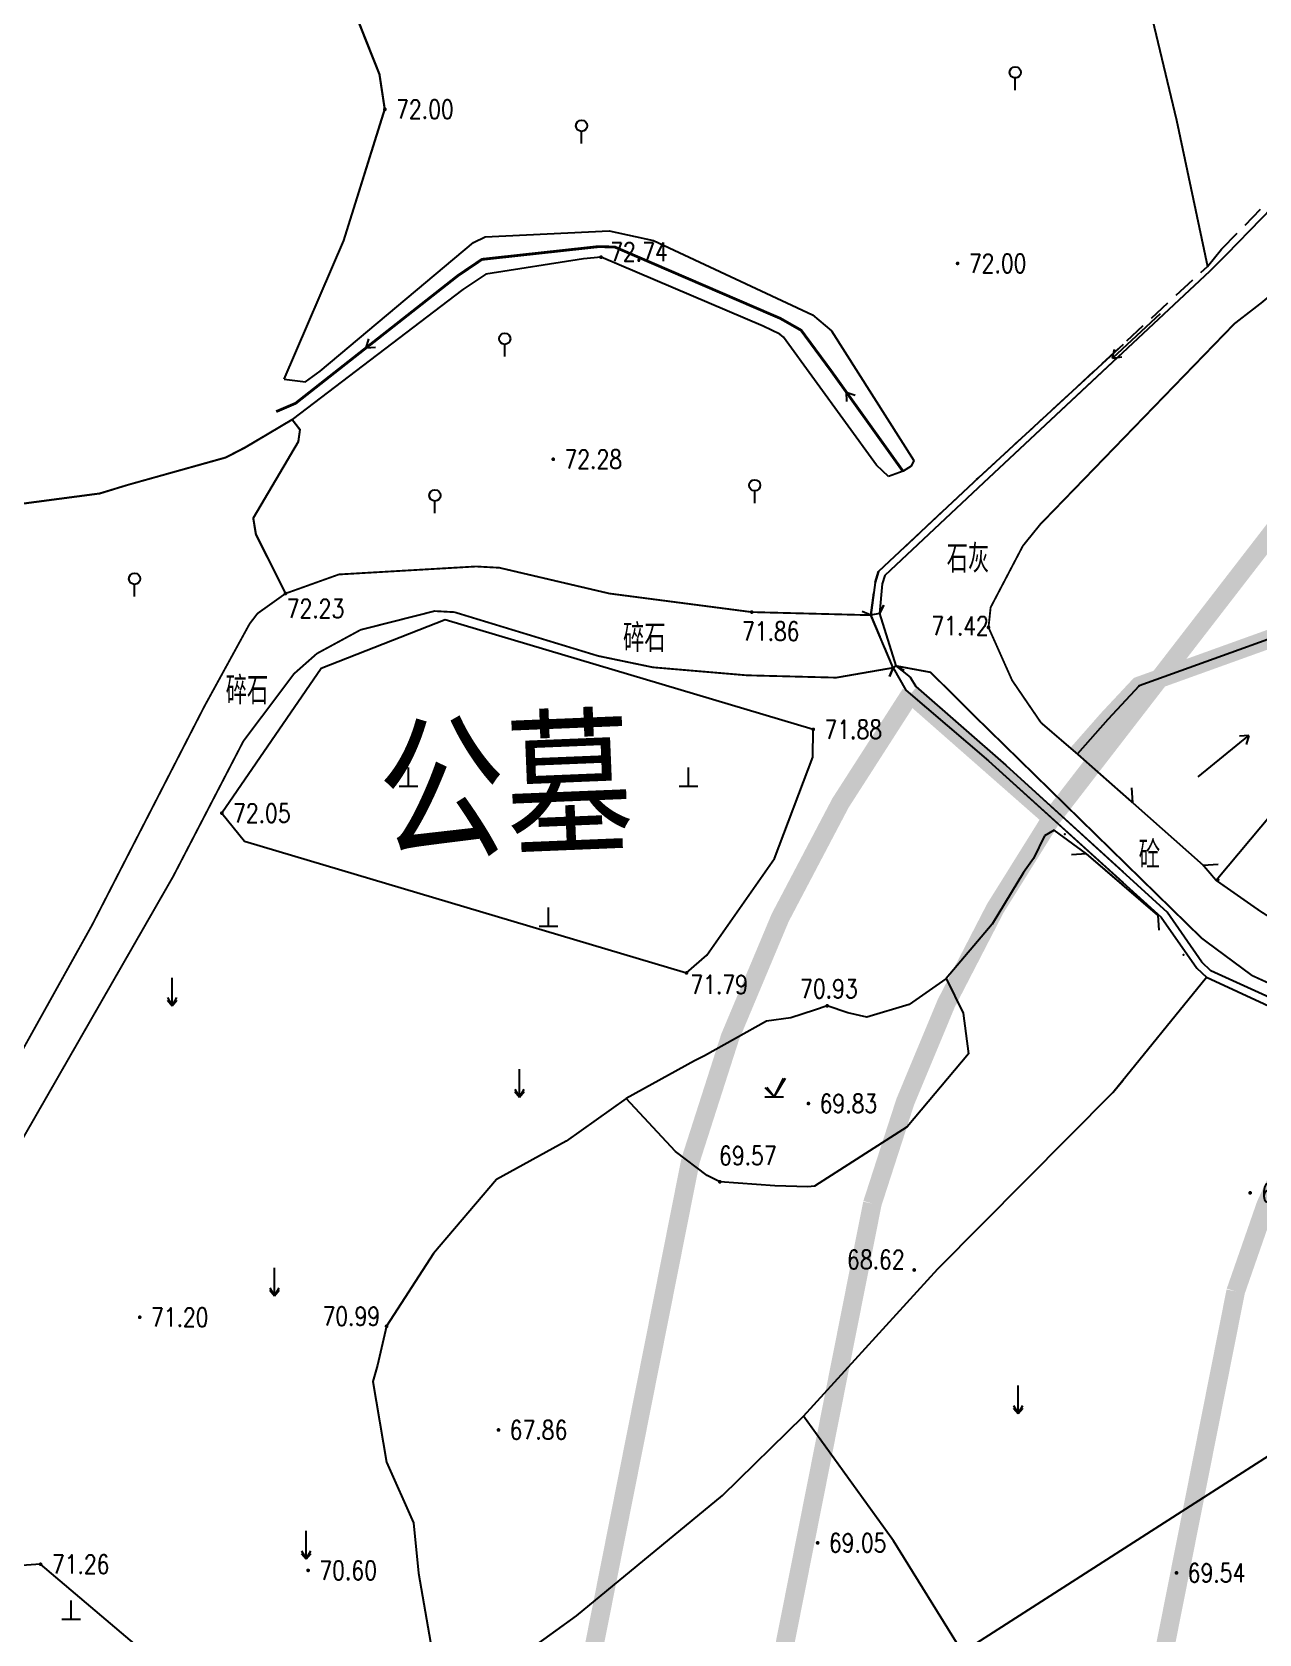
# Model space of a CAD drawing. Extents: x 10519 to 17598, y -625 to 2857.
# Drawn here: x 13957 to 14022.7, y 833 to 918.8 of the extents above; entities that cross this region are included whole.
import ezdxf
from ezdxf.enums import TextEntityAlignment as Align

# ---------------------------------------------------------------- set-up
doc = ezdxf.new("R2010")
doc.units = 0
doc.header["$MEASUREMENT"] = 0
doc.linetypes.add('X3', pattern=[5, 4, -1])
doc.linetypes.add('X31', pattern=[1.8, 1.2, -0.6])
doc.layers.get('0').update_dxf_attribs({"linetype": 'CONTINUOUS'})
for name, color, linetype in [('0000原地形', 252, 'CONTINUOUS'), ('0000白沙溪改线', 1, 'CONTINUOUS'), ('000道路名称', 6, 'CONTINUOUS'), ('ASSIST', 252, 'CONTINUOUS'), ('GCD', 224, 'CONTINUOUS')]:
    doc.layers.add(name, color=color, linetype=linetype)
doc.styles.add('HZ', font='txt8.shx', dxfattribs={"width": 0.8, "bigfont": 'hz.shx'})
doc.styles.get("Standard").update_dxf_attribs({"font": 'txt8.shx', "width": 0.8, "bigfont": 'hz.shx'})
doc.styles.add('正等线体', font='txt8.shx', dxfattribs={"width": 0.8, "bigfont": 'hz.shx'})
doc.styles.add('黑体', font='SIMHEI.TTF', dxfattribs={"width": 0.8})
doc.linetypes.add('10421', pattern='A,2,[150,AAA.SHX,S=1,R=0,X=0,Y=1],1e-11', length=2)
doc.linetypes.add('1161', pattern='A,0,[149,AAA.SHX,S=0.1,R=0,X=0,Y=0],-1.6', length=1.6)

# ---------------------------------------------------------------- blocks, each defined once
blk = doc.blocks.new('GC200')
at = {"linetype": 'Continuous', "const_width": 0.2, "flags": 128}
blk.add_lwpolyline([(-0.1, 0, 1), (0.1, 0, 1)], format="xyb", close=True, dxfattribs=at)
blk = doc.blocks.new('GC111')
for p, q in [((0, 0), (0, 2)), ((-1, 0), (1, 0))]:
    blk.add_line(p, q)
blk = doc.blocks.new('gc086')
for p, q in [((0, 0), (7, 0)), ((7, 0), (6.18, 0.57)), ((7, 0), (6.18, -0.57))]:
    blk.add_line(p, q)
blk = doc.blocks.new('gc325')
blk.add_line((0, 0), (0, 1.3))
blk.add_circle((0, 1.9), 0.6)
blk = doc.blocks.new('gc120')
for p, q in [((0, 0), (0, 2.5)), ((-0.5, 0.87), (0, 0)), ((0, 0), (0.5, 0.87))]:
    blk.add_line(p, q)
blk = doc.blocks.new('gc123')
for p, q in [((0, 0), (1.2, 2)), ((-1, 0), (1, 0)), ((0, 0), (-0.8, 1))]:
    blk.add_line(p, q)

msp = doc.modelspace()

# ---------------------------------------------------------------- linework, layer by layer
at = {"layer": '0000原地形', "linetype": 'Continuous'}
for p, q in [((13975.638, 916.595, 72.329), (13971.081, 928.084, 72.329)), ((13975.924, 914.707, 72.329), (13975.638, 916.595, 72.329)), ((13973.723, 907.685, 72.329), (13975.924, 914.707, 72.329)), ((14026.697, 912.814, 71.096), (14020.993, 906.938, 71.096)), ((13970.527, 900.256, 72.329), (13973.723, 907.685, 72.329)), ((13987.377, 907.354, 72.329), (13981.121, 906.669, 72.329)), ((13988.243, 907.327, 72.329), (13987.377, 907.354, 72.329)), ((13997.104, 903.504, 72.329), (13988.243, 907.327, 72.329)), ((14020.993, 906.938, 71.096), (14020.1, 906.042, 71.096)), ((13981.121, 906.669, 72.329), (13979.838, 905.8, 72.329)), ((14020.1, 906.042, 71.096), (14007.981, 894.703, 71.096)), ((13979.838, 905.8, 72.329), (13971.143, 898.962, 72.329)), ((13998.214, 902.871, 72.329), (13997.104, 903.504, 72.329)), ((13999.846, 900.66, 72.329), (13998.214, 902.871, 72.329)), ((14003.669, 895.319, 72.329), (13999.846, 900.66, 72.329)), ((13971.143, 898.962, 72.329), (13970.109, 898.517, 72.329)), ((13968.399, 896.581, 71.633), (13970.96, 898.091, 71.633)), ((13970.96, 898.091, 71.633), (13971.375, 897.559, 71.633)), ((13971.375, 897.559, 71.633), (13971.282, 896.904, 71.633)), ((13967.391, 896.059, 71.633), (13968.399, 896.581, 71.633)), ((13971.282, 896.904, 71.633), (13968.868, 892.811, 71.633)), ((13962.141, 894.588, 71.633), (13967.391, 896.059, 71.633)), ((13950.104, 892.741, 71.633), (13960.646, 894.134, 71.633)), ((13960.646, 894.134, 71.633), (13962.141, 894.588, 71.633)), ((14007.981, 894.703, 71.096), (14002.696, 889.738, 71.096)), ((13968.868, 892.811, 71.633), (13969.01, 891.936, 71.633)), ((13969.01, 891.936, 71.633), (13970.601, 888.772, 71.633)), ((14002.696, 889.738, 71.096), (14002.558, 889.285, 71.096)), ((14002.558, 889.285, 71.096), (14002.413, 887.708, 71.096)), ((14002.645, 888.151), (14002.413, 887.708)), ((14001.952, 887.612), (14001.489, 887.801)), ((14002.413, 887.708), (14001.952, 887.612)), ((14002.413, 887.708, 71.096), (14003.293, 884.897, 71.096)), ((14003.14, 884.796), (14003.293, 884.897)), ((14003.14, 884.796), (14003.827, 883.601)), ((14003.293, 884.897), (14003.736, 884.665)), ((14003.293, 884.897, 71.096), (14004.054, 884.295, 71.096)), ((14004.054, 884.295, 71.096), (14004.353, 883.797, 71.096)), ((14004.353, 883.797, 71.096), (14009.177, 879.577, 71.096)), ((14003.827, 883.601), (14008.245, 879.805)), ((14008.245, 879.805), (14017.496, 871.441)), ((14009.177, 879.577, 71.096), (14017.808, 871.713, 71.096)), ((14020.434, 873.412), (14026.009, 880.092)), ((14015.968, 877.567), (14015.92, 878.365)), ((14015.968, 877.567), (14019.738, 874.227)), ((14013.488, 874.833), (14012.69, 874.774)), ((14017.313, 871.539), (14013.488, 874.833)), ((14019.738, 874.227), (14020.537, 874.275)), ((14019.669, 869.027, 71.343), (14017.808, 871.713, 71.343)), ((14017.313, 871.539), (14017.373, 870.741)), ((14017.496, 871.441), (14019.399, 868.698)), ((14019.399, 868.698), (14019.912, 868.221)), ((14020.156, 868.56, 71.343), (14019.669, 869.027, 71.343)), ((14019.669, 869.027, 71.343), (14019.669, 869.027, 71.343)), ((14043.39, 858.001, 71.343), (14020.156, 868.56, 71.343)), ((14005.96, 868.139, 70.555), (14004.007, 866.757, 70.555)), ((14005.977, 868.151, 70.555), (14006.898, 866.303, 70.555)), ((14014.91, 862.044, -28.295), (14019.912, 868.221, -28.295)), ((14019.912, 868.221), (14043.172, 857.523)), ((13999.609, 866.691, 70.555), (13998.926, 866.45, 70.555)), ((14000.706, 866.32, 70.555), (13999.609, 866.691, 70.555)), ((14004.007, 866.757, 70.555), (14001.728, 866.084, 70.555)), ((13996.364, 865.873, 70.555), (13993.031, 864.02, 70.555)), ((13997.664, 866.049, 70.555), (13996.364, 865.873, 70.555)), ((13998.926, 866.45, 70.555), (13997.664, 866.049, 70.555)), ((14001.728, 866.084, 70.555), (14000.706, 866.32, 70.555)), ((14006.898, 866.303, 70.555), (14007.169, 864.119, 70.555)), ((13993.031, 864.02, 70.555), (13992.51, 863.735, 70.555)), ((14007.169, 864.119, 70.555), (14003.883, 860.203, 70.555)), ((13992.51, 863.735, 70.555), (13988.844, 861.731, 70.555)), ((13988.844, 861.731, 70.555), (13985.622, 859.445, 70.555)), ((13991.486, 858.888, 70.555), (13988.844, 861.731, 70.555)), ((14005.532, 852.605, -28.295), (14014.91, 862.044, -28.295)), ((14003.883, 860.203, 70.555), (13998.926, 857.039, 70.555)), ((13985.622, 859.445, 70.555), (13981.893, 857.395, 70.555)), ((13993.182, 857.603, 70.555), (13991.486, 858.888, 70.555)), ((13981.893, 857.395, 70.555), (13978.529, 853.417, 70.555)), ((13993.86, 857.265, 70.555), (13993.182, 857.603, 70.555)), ((13996.809, 857.04, 70.555), (13993.86, 857.265, 70.555)), ((13998.566, 857.001, 70.555), (13996.809, 857.04, 70.555)), ((13998.926, 857.039, 70.555), (13998.566, 857.001, 70.555)), ((13978.529, 853.417, 70.555), (13976.014, 849.527, 70.555)), ((13998.338, 844.719, -28.295), (14005.532, 852.605, -28.295)), ((13976.014, 849.527, 70.555), (13975.533, 847.441, 70.555)), ((13975.533, 847.441, 70.555), (13975.28, 846.571, 70.555)), ((13975.28, 846.571, 70.555), (13976.017, 842.243, 70.555)), ((14029.463, 846.586, 70.402), (14006.859, 832.078, 70.402)), ((13994.01, 840.456, -28.295), (13998.338, 844.719, -28.295)), ((14003.164, 838.03, 69.624), (13998.338, 844.719, 69.624)), ((13998.338, 844.719, 69.624), (13998.338, 844.719, 69.624)), ((13976.017, 842.243, 70.555), (13977.456, 838.996, 70.555)), ((13986.178, 834.023, -28.295), (13994.01, 840.456, -28.295)), ((13977.456, 838.996, 70.555), (13977.715, 836.312, 70.555)), ((14006.859, 832.078, 69.624), (14003.164, 838.03, 69.624)), ((13977.715, 836.312, 70.555), (13978.357, 832.602, 70.555)), ((13981.187, 830.413, -28.295), (13986.178, 834.023, -28.295))]:
    msp.add_line(p, q, dxfattribs=at)
at = {"layer": '0000原地形', "linetype": '10421'}
for p, q in [((14015.786, 924.721, 71.663), (14018.307, 914.129, 71.663)), ((14018.307, 914.129, 71.663), (14019.971, 906.296, 71.663)), ((13980.662, 907.58, 72.329), (13981.294, 907.868, 72.329)), ((13981.294, 907.868, 72.329), (13987.942, 908.203, 72.329)), ((13987.942, 908.203, 72.329), (13990.308, 907.688, 72.329)), ((13972.459, 900.676, 72.329), (13980.662, 907.58, 72.329)), ((13990.308, 907.688, 72.329), (13998.825, 903.707, 72.329)), ((13986.553, 906.693, 72.329), (13981.334, 905.875, 72.329)), ((13987.499, 906.787, 72.329), (13986.553, 906.693, 72.329)), ((13996.187, 903.092, 72.329), (13987.499, 906.787, 72.329)), ((13981.334, 905.875, 72.329), (13980.093, 905.064, 72.329)), ((13980.093, 905.064, 72.329), (13970.96, 898.091, 72.329)), ((13998.825, 903.707, 72.329), (13999.832, 902.848, 72.329)), ((13997.077, 902.669, 72.329), (13996.187, 903.092, 72.329)), ((13997.271, 902.504, 72.329), (13997.077, 902.669, 72.329)), ((13999.832, 902.848, 72.329), (14004.249, 895.9, 72.329)), ((14002.251, 895.655, 72.329), (13997.271, 902.504, 72.329)), ((13970.527, 900.256, 72.329), (13971.667, 900.103, 72.329)), ((13971.667, 900.103, 72.329), (13972.459, 900.676, 72.329)), ((14004.249, 895.9, 72.329), (14004.106, 895.601, 72.329)), ((14002.896, 895.041, 72.329), (14002.251, 895.655, 72.329)), ((14003.669, 895.319, 72.329), (14002.896, 895.041, 72.329)), ((14004.106, 895.601, 72.329), (14003.669, 895.319, 72.329)), ((14011.77, 876.095), (14011.247, 875.792)), ((14013.488, 874.833), (14011.77, 876.095))]:
    msp.add_line(p, q, dxfattribs=at)
at = {"layer": '0000原地形'}
for p, q in [((14009.678, 915.733), (14009.678, 916.383)), ((13986.453, 912.876), (13986.453, 913.526)), ((13977.671, 904.096, 72.329), (13974.92, 901.933, 72.329)), ((14017.446, 903.76), (14014.889, 901.371)), ((13974.92, 901.933, 72.329), (13975.064, 902.411, 72.329)), ((13974.92, 901.933, 72.329), (13975.419, 901.96, 72.329)), ((13982.344, 901.466), (13982.344, 902.116)), ((14014.889, 901.371), (14014.992, 901.86)), ((14014.889, 901.371), (14015.384, 901.441)), ((14002.667, 896.718, 72.329), (14000.63, 899.564, 72.329)), ((14000.63, 899.564, 72.329), (14000.635, 899.065, 72.329)), ((14000.63, 899.564, 72.329), (14001.101, 899.398, 72.329)), ((13995.728, 893.62), (13995.728, 894.27)), ((13978.6, 893.073), (13978.6, 893.723)), ((13962.517, 888.614), (13962.517, 889.264)), ((14019.476, 878.96), (14022.188, 881.171)), ((14022.188, 881.171), (14021.69, 881.135)), ((14022.188, 881.171), (14022.052, 880.69)), ((13964.537, 866.694), (13964.537, 868.194)), ((13964.287, 866.994), (13964.537, 866.694)), ((13964.537, 866.694), (13964.787, 866.994)), ((13983.133, 861.793), (13983.133, 863.293)), ((13996.274, 862.307), (13996.774, 861.807)), ((13996.774, 861.807), (13997.274, 862.807)), ((13982.883, 862.093), (13983.133, 861.793)), ((13983.133, 861.793), (13983.383, 862.093)), ((13996.274, 861.807), (13997.274, 861.807)), ((13970.012, 851.153), (13970.012, 852.653)), ((13969.762, 851.453), (13970.012, 851.153)), ((13970.012, 851.153), (13970.262, 851.453)), ((14009.83, 844.848), (14009.83, 846.348)), ((14009.58, 845.148), (14009.83, 844.848)), ((14009.83, 844.848), (14010.08, 845.148)), ((13971.708, 837.065), (13971.708, 838.565)), ((13971.458, 837.365), (13971.708, 837.065)), ((13971.708, 837.065), (13971.958, 837.365))]:
    msp.add_line(p, q, dxfattribs=at)
at = {"layer": '0000原地形', "linetype": 'X31'}
for p, q in [((14020.728, 907.208), (14026.389, 913.039)), ((14019.971, 906.296), (14020.728, 907.208)), ((14007.722, 894.978), (14019.971, 906.296)), ((14002.364, 889.945), (14007.722, 894.978)), ((14002.185, 889.359), (14002.364, 889.945)), ((14001.952, 887.612), (14002.185, 889.359)), ((14003.14, 884.796), (14001.952, 887.612)), ((14002.951, 884.333), (14003.14, 884.796))]:
    msp.add_line(p, q, dxfattribs=at)
at = {"layer": '0000原地形', "linetype": 'Continuous', "const_width": 0.1, "flags": 128}
for points, elevation in [([(14011.059, 881.852), (14009.509, 884.124), (14008.247, 886.956), (14008.361, 888.03), (14010.088, 891.326), (14011.015, 892.473), (14021.421, 903.228), (14022.836, 904.322), (14028.666, 909.16), (14029.819, 910.386), (14033.571, 915.809), (14033.753, 916.599), (14033.431, 919.134)], 71.413), ([(13950.513, 854.95), (13953.336, 858.606), (13960.245, 871.02), (13966.258, 882.73), (13968.679, 887.149), (13969.104, 887.704), (13970.601, 888.772), (13973.457, 889.794), (13980.807, 890.221), (13982.057, 890.152), (13987.942, 888.773), (13995.568, 887.778), (14001.952, 887.612)], 71.633), ([(14019.738, 874.227), (14020.434, 873.412), (14022.793, 871.762), (14026.319, 869.512), (14036.009, 865.133), (14045.389, 860.769), (14053.927, 856.894), (14059.292, 854.239), (14071.485, 849.072), (14076.506, 846.264), (14087.992, 840.848), (14110.211, 830.923), (14117.76, 827.55)], 71.075)]:
    msp.add_lwpolyline(points, dxfattribs=dict(at, elevation=elevation))
at = {"layer": '0000原地形', "linetype": 'Continuous', "elevation": 68.46}
msp.add_lwpolyline([(14028.116, 888.074), (14016.313, 883.824), (14014.636, 882.03), (14013.008, 880.178)], dxfattribs=at)
at = {"layer": '0000原地形', "linetype": 'X3', "const_width": 0.1, "flags": 128}
for points, elevation in [([(13952.879, 852.726), (13956.098, 858.827), (13964.581, 873.61), (13968.347, 880.867), (13971.062, 884.479), (13972.283, 885.557), (13974.624, 886.828), (13978.583, 887.832), (13979.644, 887.775), (13987.334, 885.431), (13990.281, 884.819), (13995.304, 884.392), (14000.092, 884.267), (14000.092, 884.267), (14003.14, 884.796)], 71.633), ([(14003.293, 884.897), (14005.143, 884.553), (14007.82, 881.897), (14019.671, 870.304), (14022.36, 868.312), (14056.319, 852.806), (14091.554, 836.674), (14118.998, 824.133), (14133.197, 818.033), (14133.202, 818.028)], 71.179)]:
    msp.add_lwpolyline(points, dxfattribs=dict(at, elevation=elevation))
at = {"layer": '0000原地形', "linetype": '1161', "elevation": 71.879, "flags": 128}
msp.add_lwpolyline([(13998.861, 881.494), (13979.151, 887.36), (13972.51, 884.757), (13967.19, 877.011), (13968.397, 875.5), (13992.076, 868.453), (13993.162, 869.405), (13996.795, 874.585), (13998.846, 880.007), (13998.861, 881.494)], close=True, dxfattribs=at)
at = {"layer": '0000原地形', "linetype": 'Continuous', "const_width": 0.1}
msp.add_lwpolyline([(14015.968, 877.567), (14013.008, 880.178), (14011.059, 881.852)], dxfattribs=at)
at = {"layer": '0000原地形', "linetype": 'Continuous'}
msp.add_lwpolyline([(14011.247, 875.792), (14010.649, 874.584), (14010.119, 873.836), (14008.434, 871.069), (14005.977, 868.151), (14005.96, 868.139)], dxfattribs=at)
at = {"layer": '0000原地形', "linetype": '1161', "flags": 128}
msp.add_lwpolyline([(13936.281, 788.833), (13944.456, 797.123), (13970.129, 826.065), (13957.489, 836.779), (13941.844, 835.67), (13937.296, 831.55), (13926.023, 821.717), (13928.328, 818.924), (13924.679, 815.473), (13922.374, 818.266), (13914.126, 810.961)], close=True, dxfattribs=at)
msp.add_lwpolyline([(13936.281, 788.833), (13944.456, 797.123), (13970.129, 826.065), (13957.489, 836.779), (13941.844, 835.67), (13937.296, 831.55), (13926.023, 821.717), (13928.328, 818.924), (13924.679, 815.473), (13922.374, 818.266), (13914.126, 810.961)], close=True, dxfattribs=at)
at = {"layer": '0000原地形'}
for centre in [(14009.678, 916.683), (13986.453, 913.826), (13982.344, 902.416), (13995.728, 894.57), (13978.6, 894.023), (13962.517, 889.564)]:
    msp.add_ellipse(centre, major_axis=(-0.212, 0.212), ratio=1, start_param=3.926991, end_param=10.210176, dxfattribs=at)
at = {"layer": '0000原地形', "linetype": 'Continuous'}
for p in [(14016.313, 883.824, 70.908), (14013.008, 880.178, 71.074), (14012.327, 875.878, 71.209), (14020.569, 873.438, 71.001), (14020.434, 873.412, 71.075), (14018.695, 869.423, 71.056)]:
    msp.add_point(p, dxfattribs=at)
at = {"layer": '0000白沙溪改线', "const_width": 1}
for points in [[(13778.649, 1222.461, 0.286738), (13825.123, 1211.753), (13856.335, 1222.516, -0.048149), (13871.282, 1226.108), (13877.689, 1227.008, -0.066902), (13899.002, 1227.136), (13920.158, 1224.422, 0.072578), (13949.033, 1224.921), (13954.854, 1225.874, 0.053644), (13975.479, 1231.568), (13996.856, 1240.022, -0.394984), (14034.996, 1224.974), (14047.418, 1198.77, -0.038165), (14052.879, 1184.538), (14072.799, 1117.804, -0.022865), (14074.568, 1110.708), (14085.172, 1058.033, -0.032004), (14086.545, 1047.895), (14090.338, 994.313, -0.155233), (14086.061, 976.634), (14078.519, 964.202, -0.028359), (14073.383, 956.729), (14011.628, 876.747)], [(13778.649, 1222.461, 0.286738), (13825.123, 1211.753), (13856.335, 1222.516, -0.048149), (13871.282, 1226.108), (13877.689, 1227.008, -0.066902), (13899.002, 1227.136), (13920.158, 1224.422, 0.072578), (13949.033, 1224.921), (13954.854, 1225.874, 0.053644), (13975.479, 1231.568), (13996.856, 1240.022, -0.394984), (14034.996, 1224.974), (14047.418, 1198.77, -0.038165), (14052.879, 1184.538), (14072.799, 1117.804, -0.022865), (14074.568, 1110.708), (14085.172, 1058.033, -0.032004), (14086.545, 1047.895), (14090.338, 994.313, -0.155233), (14086.061, 976.634), (14078.519, 964.202, -0.028359), (14073.383, 956.729), (14011.628, 876.747)], [(14011.628, 876.747, 0.081855), (14002.027, 856.104), (13995.741, 824.426, -0.057042), (13990.194, 807.098), (13978.356, 780.858, -0.044906), (13971.311, 768.367), (13930.132, 708.6, 0.053083), (13918.012, 686.269), (13900.138, 642.928, -0.035272), (13895.116, 632.835), (13868.752, 588.064)], [(14027.616, 864.678, 0.073518), (14021.484, 851.401), (14015.359, 820.533, -0.057042), (14008.424, 798.873), (13996.587, 772.634, -0.044906), (13987.78, 757.02), (13946.602, 697.253, 0.053083), (13936.502, 678.643), (13918.627, 635.302, -0.035272), (13912.35, 622.686), (13885.986, 577.915)]]:
    msp.add_lwpolyline(points, format="xyb", dxfattribs=at)
at = {"layer": '0000白沙溪改线', "color": 4, "const_width": 1, "elevation": 68.184}
msp.add_lwpolyline([(14028.116, 888.074), (14016.313, 883.824), (14014.636, 882.03), (14013.008, 880.178)], dxfattribs=at)
msp.add_lwpolyline([(14028.116, 888.074), (14016.313, 883.824), (14014.636, 882.03), (14013.008, 880.178)], dxfattribs=at)
at = {"layer": '0000白沙溪改线', "color": 3, "const_width": 1}
msp.add_lwpolyline([(14004.069, 883.393, 0.086966), (13992.29, 858.411), (13985.932, 826.372, -0.057042), (13981.078, 811.21), (13969.241, 784.97, -0.044906), (13963.076, 774.041), (13921.897, 714.274, 0.053083), (13908.768, 690.081), (13890.893, 646.74, -0.035272), (13886.499, 637.909), (13860.135, 593.138)], format="xyb", dxfattribs=at)
at = {"layer": '0000白沙溪改线', "const_width": 1}
msp.add_lwpolyline([(14004.069, 883.393), (14011.628, 876.747)], dxfattribs=at)
msp.add_lwpolyline([(14004.069, 883.393), (14011.628, 876.747)], dxfattribs=at)
at = {"layer": 'ASSIST', "color": 252}
for p, q in [((14002.413, 887.708), (14002.645, 888.151)), ((14001.952, 887.612), (14001.489, 887.801)), ((14002.413, 887.708), (14001.952, 887.612)), ((14003.14, 884.796), (14002.951, 884.333)), ((14003.293, 884.897), (14003.14, 884.796)), ((14003.293, 884.897), (14003.736, 884.665)), ((14013.488, 874.833), (14012.69, 874.774)), ((14015.45, 873.144), (14013.488, 874.833))]:
    msp.add_line(p, q, dxfattribs=at)
at = {"layer": 'ASSIST', "color": 252, "flags": 128}
for points, const_width, elevation in [([(13970.527, 900.256), (13973.723, 907.685), (13975.924, 914.707), (13975.638, 916.595), (13971.081, 928.084)], 0.1, 72.329), ([(14003.669, 895.319), (13999.846, 900.66), (13998.214, 902.871), (13997.104, 903.504), (13988.243, 907.327), (13987.377, 907.354), (13981.121, 906.669), (13979.838, 905.8), (13971.143, 898.962), (13970.109, 898.517)], 0.15, 72.329), ([(13950.104, 892.741), (13960.646, 894.134), (13962.141, 894.588), (13967.391, 896.059), (13968.399, 896.581), (13970.96, 898.091), (13971.375, 897.559), (13971.282, 896.904), (13968.868, 892.811), (13969.01, 891.936), (13970.601, 888.772)], 0.1, 71.633), ([(14011.059, 881.852), (14009.509, 884.124), (14008.247, 886.956), (14008.361, 888.03), (14010.088, 891.326), (14011.015, 892.473), (14015.45, 897.056)], 0.1, 71.413), ([(13950.513, 854.95), (13953.336, 858.606), (13960.245, 871.02), (13966.258, 882.73), (13968.679, 887.149), (13969.104, 887.704), (13970.601, 888.772), (13973.457, 889.794), (13980.807, 890.221), (13982.057, 890.152), (13987.942, 888.773), (13995.568, 887.778), (14001.952, 887.612)], 0.1, 71.633), ([(13952.879, 852.726), (13956.098, 858.827), (13964.581, 873.61), (13968.347, 880.867), (13971.062, 884.479), (13972.283, 885.557), (13974.624, 886.828), (13978.583, 887.832), (13979.644, 887.775), (13987.334, 885.431), (13990.281, 884.819), (13995.304, 884.392), (14000.092, 884.267), (14000.092, 884.267), (14003.14, 884.796)], 0.1, 71.633), ([(14003.293, 884.897), (14005.143, 884.553), (14007.82, 881.897), (14015.45, 874.433)], 0.1, 71.179), ([(14000.342, 827.735), (14006.859, 832.078), (14003.164, 838.03), (13998.338, 844.719), (13998.338, 844.719)], 0.1, 69.624), ([(14015.45, 837.592), (14006.859, 832.078)], 0.1, 70.402)]:
    msp.add_lwpolyline(points, dxfattribs=dict(at, const_width=const_width, elevation=elevation))
for points, elevation in [([(13970.527, 900.256, 0.00000207, 0.00000207, 0), (13971.667, 900.103, 0, 0, 0), (13972.459, 900.676, 0, 0, 0), (13980.662, 907.58, 0.00000207, 0.00000207, 0), (13981.294, 907.868, 0, 0, 0), (13987.942, 908.203, 0.00000207, 0.00000207, 0), (13990.308, 907.688, 0, 0, 0), (13998.825, 903.707, 0.00000207, 0.00000207, 0), (13999.832, 902.848, 0, 0, 0), (14004.249, 895.9, 0.00000207, 0.00000207, 0), (14004.106, 895.601, 0, 0, 0), (14003.669, 895.319, 0, 0, 0), (14002.896, 895.041, 0.00000207, 0.00000207, 0), (14002.251, 895.655, 0, 0, 0), (13997.271, 902.504, 0, 0, 0), (13997.077, 902.669, 0.00000207, 0.00000207, 0), (13996.187, 903.092, 0, 0, 0), (13987.499, 906.787, 0.00000207, 0.00000207, 0), (13986.553, 906.693, 0, 0, 0), (13981.334, 905.875, 0.00000207, 0.00000207, 0), (13980.093, 905.064, 0, 0, 0), (13970.96, 898.091, 0.00000207, 0.00000207, 0)], 72.329), ([(14015.45, 882.9, 0.00000207, 0.00000207, 0), (14014.636, 882.03, 0, 0, 0), (14013.008, 880.178, 0.00000207, 0.00000207, 0)], 68.46)]:
    msp.add_lwpolyline(points, format="xyseb", dxfattribs=dict(at, elevation=elevation))
for points, elevation in [([(14015.45, 902.118), (14007.722, 894.978), (14002.364, 889.945), (14002.185, 889.359), (14001.952, 887.612)], 71.663), ([(14015.45, 901.691), (14007.981, 894.703), (14002.696, 889.738), (14002.558, 889.285), (14002.413, 887.708)], 71.663), ([(14003.293, 884.897), (14004.054, 884.295), (14004.353, 883.797), (14009.177, 879.577), (14015.45, 873.862)], 71.096), ([(13981.187, 830.413), (13986.178, 834.023), (13994.01, 840.456), (13998.338, 844.719), (14005.532, 852.605), (14014.91, 862.044), (14015.45, 862.71)], -28.295)]:
    msp.add_lwpolyline(points, dxfattribs=dict(at, elevation=elevation))
at = {"layer": 'ASSIST', "color": 252, "elevation": 71.879, "flags": 128}
msp.add_lwpolyline([(13998.861, 881.494), (13979.151, 887.36), (13972.51, 884.757), (13967.19, 877.011), (13968.397, 875.5), (13992.076, 868.453), (13993.162, 869.405), (13996.795, 874.585), (13998.846, 880.007), (13998.861, 881.494)], close=True, dxfattribs=at)
at = {"layer": 'ASSIST', "color": 252}
for points in [[(14003.14, 884.796), (14001.952, 887.612)], [(14002.413, 887.708), (14003.293, 884.897)], [(14013.488, 874.833), (14011.77, 876.095), (14011.247, 875.792)], [(14011.247, 875.792), (14010.649, 874.584), (14010.119, 873.836), (14008.434, 871.069), (14005.977, 868.151), (14005.96, 868.139)], [(14005.96, 868.139), (14004.007, 866.757), (14001.728, 866.084), (14000.706, 866.32), (13999.609, 866.691), (13998.926, 866.45), (13997.664, 866.049), (13996.364, 865.873), (13993.031, 864.02), (13992.51, 863.735), (13988.844, 861.731)], [(13988.844, 861.731), (13985.622, 859.445), (13981.893, 857.395), (13978.529, 853.417), (13976.014, 849.527), (13975.533, 847.441), (13975.28, 846.571), (13976.017, 842.243), (13977.456, 838.996), (13977.715, 836.312), (13978.357, 832.602), (13979.46, 831.428), (13980.861, 830.791)]]:
    msp.add_lwpolyline(points, dxfattribs=at)
at = {"layer": 'ASSIST', "color": 252, "flags": 128}
for points in [[(14003.14, 884.796), (14003.827, 883.601), (14008.245, 879.805), (14015.45, 873.292)], [(14005.977, 868.151), (14006.898, 866.303), (14007.169, 864.119), (14003.883, 860.203), (13998.926, 857.039), (13998.566, 857.001), (13996.809, 857.04), (13993.86, 857.265), (13993.182, 857.603), (13991.486, 858.888), (13988.844, 861.731)]]:
    msp.add_lwpolyline(points, dxfattribs=at)
at = {"layer": 'ASSIST', "color": 252, "const_width": 0.1}
msp.add_lwpolyline([(14015.45, 878.024), (14013.008, 880.178), (14011.059, 881.852)], dxfattribs=at)
at = {"layer": 'ASSIST', "color": 252, "flags": 128}
msp.add_lwpolyline([(13936.281, 788.833), (13944.456, 797.123), (13970.129, 826.065), (13957.489, 836.779), (13941.844, 835.67), (13937.296, 831.55), (13926.023, 821.717), (13928.328, 818.924), (13924.679, 815.473), (13922.374, 818.266), (13914.126, 810.961)], close=True, dxfattribs=at)

# ---------------------------------------------------------------- block references
at = {"layer": '0000原地形', "linetype": 'Continuous', "xscale": 0.5, "yscale": 0.5}
for p in [(13977.19, 878.453), (13992.19, 878.453), (13984.69, 870.953), (13959.126, 833.833), (13959.126, 833.833)]:
    msp.add_blockref('GC111', p, dxfattribs=at)
at = {"layer": 'ASSIST', "color": 252, "xscale": 0.5, "yscale": 0.5}
for name, p in [('gc325', (14009.678, 915.733)), ('gc325', (13986.453, 912.876)), ('gc325', (13982.344, 901.466)), ('gc325', (13995.728, 893.62)), ('gc325', (13978.6, 893.073)), ('gc325', (13962.517, 888.614)), ('GC111', (13977.19, 878.453)), ('GC111', (13992.19, 878.453)), ('GC111', (13984.69, 870.953)), ('gc120', (13964.537, 866.694)), ('gc120', (13983.133, 861.793)), ('gc123', (13996.774, 861.807)), ('gc120', (13970.012, 851.153)), ('gc120', (14009.83, 844.848)), ('gc120', (13971.708, 837.065)), ('GC111', (13959.126, 833.833))]:
    msp.add_blockref(name, p, dxfattribs=at)
at = {"layer": 'ASSIST', "color": 252}
ref = msp.add_blockref('GC200', (13975.924, 914.707, 72.004), dxfattribs=dict(at, xscale=0.5, yscale=0.5, zscale=0.5))
ref.add_attrib('height', '72.00', dxfattribs={"layer": 'GCD', "linetype": 'Continuous', "height": 1, "style": '正等线体', "width": 0.8}).set_placement((13976.524, 914.707, 72.004), align=Align.MIDDLE_LEFT)
ref = msp.add_blockref('GC200', (13987.499, 906.787, 72.74), dxfattribs=dict(at, xscale=0.5, yscale=0.5, zscale=0.5))
ref.add_attrib('height', '72.74', dxfattribs={"layer": 'GCD', "linetype": 'Continuous', "height": 1, "style": '正等线体', "width": 0.8}).set_placement((13987.985, 907.078, 72.74), align=Align.MIDDLE_LEFT)
ref = msp.add_blockref('GC200', (14006.593, 906.455, 72.001), dxfattribs=dict(at, xscale=0.5, yscale=0.5, zscale=0.5))
ref.add_attrib('height', '72.00', dxfattribs={"layer": 'GCD', "linetype": 'Continuous', "height": 1, "style": '正等线体', "width": 0.8}).set_placement((14007.193, 906.455, 72.001), align=Align.MIDDLE_LEFT)
at = {"layer": 'ASSIST', "color": 252, "yscale": 0.5, "zscale": 0.5}
for p, xscale, rotation in [((13977.671, 904.096, 72.329), 0.4999999998859722, 218.1808754593457), ((14017.446, 903.76), 0.5000000000169621, 223.0557008342309), ((14002.667, 896.718, 72.329), 0.4999999999691407, 125.5961712288479)]:
    msp.add_blockref('gc086', p, dxfattribs=dict(at, xscale=xscale, rotation=rotation))
at = {"layer": 'ASSIST', "color": 252}
ref = msp.add_blockref('GC200', (13984.938, 895.965, 72.28), dxfattribs=dict(at, xscale=0.5, yscale=0.5, zscale=0.5))
ref.add_attrib('height', '72.28', dxfattribs={"layer": 'GCD', "linetype": 'Continuous', "height": 1, "style": '正等线体', "width": 0.8}).set_placement((13985.538, 895.965, 72.28), align=Align.MIDDLE_LEFT)
ref = msp.add_blockref('GC200', (13970.601, 888.772, 72.229), dxfattribs=dict(at, xscale=0.5, yscale=0.5, zscale=0.5))
ref.add_attrib('height', '72.23', dxfattribs={"layer": 'GCD', "linetype": 'Continuous', "height": 1, "style": '正等线体', "width": 0.8}).set_placement((13970.662, 887.967, 72.229), align=Align.MIDDLE_LEFT)
ref = msp.add_blockref('GC200', (13995.568, 887.778, 71.859), dxfattribs=dict(at, xscale=0.5, yscale=0.5, zscale=0.5))
ref.add_attrib('height', '71.86', dxfattribs={"layer": 'GCD', "linetype": 'Continuous', "height": 1, "style": '正等线体', "width": 0.8}).set_placement((13995.042, 886.752, 71.859), align=Align.MIDDLE_LEFT)
ref = msp.add_blockref('GC200', (14008.247, 886.956, 71.421), dxfattribs=dict(at, xscale=0.5, yscale=0.5, zscale=0.5))
ref.add_attrib('height', '71.42', dxfattribs={"layer": 'GCD', "linetype": 'Continuous', "height": 1, "style": '正等线体', "width": 0.8}).set_placement((14005.179, 887.038, 71.421), align=Align.MIDDLE_LEFT)
ref = msp.add_blockref('GC200', (13998.861, 881.494, 71.879), dxfattribs=dict(at, xscale=0.5, yscale=0.5, zscale=0.5))
ref.add_attrib('height', '71.88', dxfattribs={"layer": 'GCD', "linetype": 'Continuous', "height": 1, "style": '正等线体', "width": 0.8}).set_placement((13999.461, 881.494, 71.879), align=Align.MIDDLE_LEFT)
ref = msp.add_blockref('GC200', (13967.19, 877.011, 72.045), dxfattribs=dict(at, xscale=0.5, yscale=0.5, zscale=0.5))
ref.add_attrib('height', '72.05', dxfattribs={"layer": 'GCD', "linetype": 'Continuous', "height": 1, "style": '正等线体', "width": 0.8}).set_placement((13967.79, 877.011, 72.045), align=Align.MIDDLE_LEFT)
ref = msp.add_blockref('GC200', (13992.076, 868.453, 71.786), dxfattribs=dict(at, xscale=0.5, yscale=0.5, zscale=0.5))
ref.add_attrib('height', '71.79', dxfattribs={"layer": 'GCD', "linetype": 'Continuous', "height": 1, "style": '正等线体', "width": 0.8}).set_placement((13992.277, 867.824, 71.786), align=Align.MIDDLE_LEFT)
ref = msp.add_blockref('GC200', (13999.609, 866.691, 70.932), dxfattribs=dict(at, xscale=0.5, yscale=0.5, zscale=0.5))
ref.add_attrib('height', '70.93', dxfattribs={"layer": 'GCD', "linetype": 'Continuous', "height": 1, "style": 'HZ', "width": 0.8}).set_placement((13998.155, 867.605, 70.932), align=Align.MIDDLE_LEFT)
ref = msp.add_blockref('GC200', (13998.602, 861.457, 69.83), dxfattribs=dict(at, xscale=0.5, yscale=0.5, zscale=0.5))
ref.add_attrib('height', '69.83', dxfattribs={"layer": 'GCD', "linetype": 'Continuous', "height": 1, "style": 'HZ', "width": 0.8}).set_placement((13999.202, 861.457, 69.83), align=Align.MIDDLE_LEFT)
ref = msp.add_blockref('GC200', (13993.86, 857.265, 69.568), dxfattribs=dict(at, xscale=0.5, yscale=0.5, zscale=0.5))
ref.add_attrib('height', '69.57', dxfattribs={"layer": 'GCD', "linetype": 'Continuous', "height": 1, "style": 'HZ', "width": 0.8}).set_placement((13993.816, 858.666, 69.568), align=Align.MIDDLE_LEFT)
ref = msp.add_blockref('GC200', (14004.268, 852.542, 68.618), dxfattribs=dict(at, xscale=0.5, yscale=0.5, zscale=0.5))
ref.add_attrib('height', '68.62', dxfattribs={"layer": 'GCD', "linetype": 'Continuous', "height": 1, "style": 'HZ', "width": 0.8}).set_placement((14000.672, 853.097, 68.618), align=Align.MIDDLE_LEFT)
ref = msp.add_blockref('GC200', (13962.794, 850.009, 71.196), dxfattribs=dict(at, xscale=0.5, yscale=0.5, zscale=0.5))
ref.add_attrib('height', '71.20', dxfattribs={"layer": 'GCD', "linetype": 'Continuous', "height": 1, "style": 'HZ', "width": 0.8}).set_placement((13963.394, 850.009, 71.196), align=Align.MIDDLE_LEFT)
ref = msp.add_blockref('GC200', (13976.014, 849.527, 70.985), dxfattribs=dict(at, xscale=0.5, yscale=0.5, zscale=0.5))
ref.add_attrib('height', '70.99', dxfattribs={"layer": 'GCD', "linetype": 'Continuous', "height": 1, "style": 'HZ', "width": 0.8}).set_placement((13972.581, 850.061, 70.985), align=Align.MIDDLE_LEFT)
ref = msp.add_blockref('GC200', (13982.007, 843.975, 67.864), dxfattribs=dict(at, xscale=0.5, yscale=0.5, zscale=0.5))
ref.add_attrib('height', '67.86', dxfattribs={"layer": 'GCD', "linetype": 'Continuous', "height": 1, "style": 'HZ', "width": 0.8}).set_placement((13982.607, 843.975, 67.864), align=Align.MIDDLE_LEFT)
ref = msp.add_blockref('GC200', (13999.097, 837.926, 69.046), dxfattribs=dict(at, xscale=0.5, yscale=0.5, zscale=0.5))
ref.add_attrib('height', '69.05', dxfattribs={"layer": 'GCD', "linetype": 'Continuous', "height": 1, "style": 'HZ', "width": 0.8}).set_placement((13999.697, 837.926, 69.046), align=Align.MIDDLE_LEFT)
ref = msp.add_blockref('GC200', (13957.489, 836.779, 71.258), dxfattribs=dict(at, xscale=0.5, yscale=0.5, zscale=0.5))
ref.add_attrib('height', '71.26', dxfattribs={"layer": 'GCD', "linetype": 'Continuous', "height": 1, "style": 'HZ', "width": 0.8}).set_placement((13958.089, 836.779, 71.258), align=Align.MIDDLE_LEFT)
ref = msp.add_blockref('GC200', (13971.811, 836.453, 70.604), dxfattribs=dict(at, xscale=0.5, yscale=0.5, zscale=0.5))
ref.add_attrib('height', '70.60', dxfattribs={"layer": 'GCD', "linetype": 'Continuous', "height": 1, "style": 'HZ', "width": 0.8}).set_placement((13972.411, 836.453, 70.604), align=Align.MIDDLE_LEFT)
at = {"layer": 'GCD', "linetype": 'Continuous'}
ref = msp.add_blockref('GC200', (13975.924, 914.707, 72.004), dxfattribs=dict(at, xscale=0.5, yscale=0.5, zscale=0.5))
ref.add_attrib('height', '72.00', dxfattribs={"linetype": 'Continuous', "height": 1, "style": '正等线体', "width": 0.8}).set_placement((13976.524, 914.707, 72.004), align=Align.MIDDLE_LEFT)
ref = msp.add_blockref('GC200', (13987.499, 906.787, 72.74), dxfattribs=dict(at, xscale=0.5, yscale=0.5, zscale=0.5))
ref.add_attrib('height', '72.74', dxfattribs={"linetype": 'Continuous', "height": 1, "style": '正等线体', "width": 0.8}).set_placement((13987.985, 907.078, 72.74), align=Align.MIDDLE_LEFT)
ref = msp.add_blockref('GC200', (14006.593, 906.455, 72.001), dxfattribs=dict(at, xscale=0.5, yscale=0.5, zscale=0.5))
ref.add_attrib('height', '72.00', dxfattribs={"linetype": 'Continuous', "height": 1, "style": '正等线体', "width": 0.8}).set_placement((14007.193, 906.455, 72.001), align=Align.MIDDLE_LEFT)
ref = msp.add_blockref('GC200', (13984.938, 895.965, 72.28), dxfattribs=dict(at, xscale=0.5, yscale=0.5, zscale=0.5))
ref.add_attrib('height', '72.28', dxfattribs={"linetype": 'Continuous', "height": 1, "style": '正等线体', "width": 0.8}).set_placement((13985.538, 895.965, 72.28), align=Align.MIDDLE_LEFT)
ref = msp.add_blockref('GC200', (13970.601, 888.772, 72.229), dxfattribs=dict(at, xscale=0.5, yscale=0.5, zscale=0.5))
ref.add_attrib('height', '72.23', dxfattribs={"linetype": 'Continuous', "height": 1, "style": '正等线体', "width": 0.8}).set_placement((13970.662, 887.967, 72.229), align=Align.MIDDLE_LEFT)
ref = msp.add_blockref('GC200', (13995.568, 887.778, 71.859), dxfattribs=dict(at, xscale=0.5, yscale=0.5, zscale=0.5))
ref.add_attrib('height', '71.86', dxfattribs={"linetype": 'Continuous', "height": 1, "style": '正等线体', "width": 0.8}).set_placement((13995.042, 886.752, 71.859), align=Align.MIDDLE_LEFT)
ref = msp.add_blockref('GC200', (14008.247, 886.956, 71.421), dxfattribs=dict(at, xscale=0.5, yscale=0.5, zscale=0.5))
ref.add_attrib('height', '71.42', dxfattribs={"linetype": 'Continuous', "height": 1, "style": '正等线体', "width": 0.8}).set_placement((14005.179, 887.038, 71.421), align=Align.MIDDLE_LEFT)
ref = msp.add_blockref('GC200', (13998.861, 881.494, 71.879), dxfattribs=dict(at, xscale=0.5, yscale=0.5, zscale=0.5))
ref.add_attrib('height', '71.88', dxfattribs={"linetype": 'Continuous', "height": 1, "style": '正等线体', "width": 0.8}).set_placement((13999.461, 881.494, 71.879), align=Align.MIDDLE_LEFT)
ref = msp.add_blockref('GC200', (13967.19, 877.011, 72.045), dxfattribs=dict(at, xscale=0.5, yscale=0.5, zscale=0.5))
ref.add_attrib('height', '72.05', dxfattribs={"linetype": 'Continuous', "height": 1, "style": '正等线体', "width": 0.8}).set_placement((13967.79, 877.011, 72.045), align=Align.MIDDLE_LEFT)
ref = msp.add_blockref('GC200', (13992.076, 868.453, 71.786), dxfattribs=dict(at, xscale=0.5, yscale=0.5, zscale=0.5))
ref.add_attrib('height', '71.79', dxfattribs={"linetype": 'Continuous', "height": 1, "style": '正等线体', "width": 0.8}).set_placement((13992.277, 867.824, 71.786), align=Align.MIDDLE_LEFT)
ref = msp.add_blockref('GC200', (13999.609, 866.691, 70.932), dxfattribs=dict(at, xscale=0.5, yscale=0.5, zscale=0.5))
ref.add_attrib('height', '70.93', dxfattribs={"linetype": 'Continuous', "height": 1, "style": 'HZ', "width": 0.8}).set_placement((13998.155, 867.605, 70.932), align=Align.MIDDLE_LEFT)
ref = msp.add_blockref('GC200', (13998.602, 861.457, 69.83), dxfattribs=dict(at, xscale=0.5, yscale=0.5, zscale=0.5))
ref.add_attrib('height', '69.83', dxfattribs={"linetype": 'Continuous', "height": 1, "style": 'HZ', "width": 0.8}).set_placement((13999.202, 861.457, 69.83), align=Align.MIDDLE_LEFT)
ref = msp.add_blockref('GC200', (13993.86, 857.265, 69.568), dxfattribs=dict(at, xscale=0.5, yscale=0.5, zscale=0.5))
ref.add_attrib('height', '69.57', dxfattribs={"linetype": 'Continuous', "height": 1, "style": 'HZ', "width": 0.8}).set_placement((13993.816, 858.666, 69.568), align=Align.MIDDLE_LEFT)
ref = msp.add_blockref('GC200', (14022.256, 856.671, 69.18), dxfattribs=dict(at, xscale=0.5, yscale=0.5, zscale=0.5))
ref.add_attrib('height', '69.18', dxfattribs={"linetype": 'Continuous', "height": 1, "style": 'HZ', "width": 0.8}).set_placement((14022.856, 856.671, 69.18), align=Align.MIDDLE_LEFT)
ref = msp.add_blockref('GC200', (14004.268, 852.542, 68.618), dxfattribs=dict(at, xscale=0.5, yscale=0.5, zscale=0.5))
ref.add_attrib('height', '68.62', dxfattribs={"linetype": 'Continuous', "height": 1, "style": 'HZ', "width": 0.8}).set_placement((14000.672, 853.097, 68.618), align=Align.MIDDLE_LEFT)
ref = msp.add_blockref('GC200', (13962.794, 850.009, 71.196), dxfattribs=dict(at, xscale=0.5, yscale=0.5, zscale=0.5))
ref.add_attrib('height', '71.20', dxfattribs={"linetype": 'Continuous', "height": 1, "style": 'HZ', "width": 0.8}).set_placement((13963.394, 850.009, 71.196), align=Align.MIDDLE_LEFT)
ref = msp.add_blockref('GC200', (13976.014, 849.527, 70.985), dxfattribs=dict(at, xscale=0.5, yscale=0.5, zscale=0.5))
ref.add_attrib('height', '70.99', dxfattribs={"linetype": 'Continuous', "height": 1, "style": 'HZ', "width": 0.8}).set_placement((13972.581, 850.061, 70.985), align=Align.MIDDLE_LEFT)
ref = msp.add_blockref('GC200', (13982.007, 843.975, 67.864), dxfattribs=dict(at, xscale=0.5, yscale=0.5, zscale=0.5))
ref.add_attrib('height', '67.86', dxfattribs={"linetype": 'Continuous', "height": 1, "style": 'HZ', "width": 0.8}).set_placement((13982.607, 843.975, 67.864), align=Align.MIDDLE_LEFT)
ref = msp.add_blockref('GC200', (13999.097, 837.926, 69.046), dxfattribs=dict(at, xscale=0.5, yscale=0.5, zscale=0.5))
ref.add_attrib('height', '69.05', dxfattribs={"linetype": 'Continuous', "height": 1, "style": 'HZ', "width": 0.8}).set_placement((13999.697, 837.926, 69.046), align=Align.MIDDLE_LEFT)
ref = msp.add_blockref('GC200', (13957.489, 836.779, 71.258), dxfattribs=dict(at, xscale=0.5, yscale=0.5, zscale=0.5))
ref.add_attrib('height', '71.26', dxfattribs={"linetype": 'Continuous', "height": 1, "style": 'HZ', "width": 0.8}).set_placement((13958.089, 836.779, 71.258), align=Align.MIDDLE_LEFT)
ref = msp.add_blockref('GC200', (13957.489, 836.779, 71.258), dxfattribs=dict(at, xscale=0.5, yscale=0.5, zscale=0.5))
ref.add_attrib('height', '71.26', dxfattribs={"linetype": 'Continuous', "height": 1, "style": 'HZ', "width": 0.8}).set_placement((13958.089, 836.779, 71.258), align=Align.MIDDLE_LEFT)
ref = msp.add_blockref('GC200', (13971.811, 836.453, 70.604), dxfattribs=dict(at, xscale=0.5, yscale=0.5, zscale=0.5))
ref.add_attrib('height', '70.60', dxfattribs={"linetype": 'Continuous', "height": 1, "style": 'HZ', "width": 0.8}).set_placement((13972.411, 836.453, 70.604), align=Align.MIDDLE_LEFT)
ref = msp.add_blockref('GC200', (14018.314, 836.319, 69.539), dxfattribs=dict(at, xscale=0.5, yscale=0.5, zscale=0.5))
ref.add_attrib('height', '69.54', dxfattribs={"linetype": 'Continuous', "height": 1, "style": 'HZ', "width": 0.8}).set_placement((14018.914, 836.319, 69.539), align=Align.MIDDLE_LEFT)

# ---------------------------------------------------------------- texts
at = {"layer": '0000原地形', "linetype": 'Continuous', "width": 0.8}
for s, p in [('石灰', (14007.149, 890.718)), ('碎石', (13989.818, 886.471)), ('碎石', (13968.54, 883.659))]:
    msp.add_text(s, height=1.5, dxfattribs=at).set_placement(p, align=Align.MIDDLE)
msp.add_text('砼', height=1.5, dxfattribs=at).set_placement((14017.434, 874.775), align=Align.MIDDLE_RIGHT)
at = {"layer": '000道路名称', "color": 0, "style": '黑体', "width": 0.8}
msp.add_text('公墓', height=6.25, rotation=2.35651, dxfattribs=at).set_placement((13975.681, 875.086))

doc.saveas('drawing.dxf')
